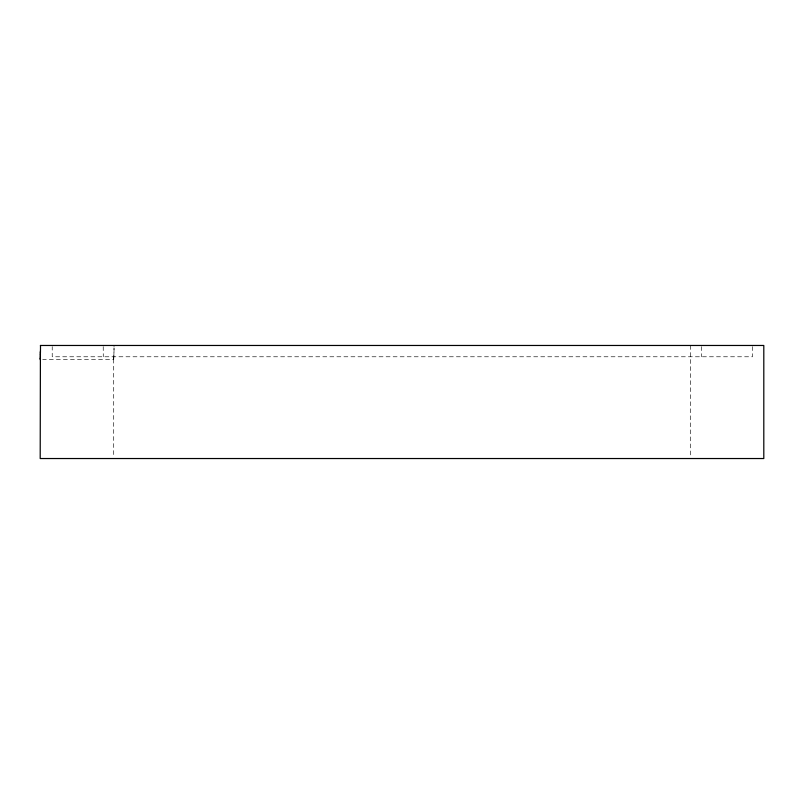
<?xml version="1.0" encoding="UTF-8"?>
<svg xmlns="http://www.w3.org/2000/svg" width="804" height="804" viewBox="0 0 804 804"><rect width="100%" height="100%" fill="white"/><g stroke="black" fill="none" stroke-linecap="round" stroke-linejoin="round"><path stroke-width="0.6" stroke-dasharray="4.02 3.01" d="M113.806 356.715L113.706 359.619L42.692 359.619M113.696 359.609L113.947 353.368A14.12 0.724 -90 0 0 114.057 347.609M752.494 346.594L752.494 356.775L52.22 356.775L52.22 346.594M701.601 346.594L701.611 356.775M690.304 345.469L690.294 457.285M113.706 359.177L113.706 457.285M103.224 346.594L103.274 356.775M113.806 356.695A14.15 0.523 90 0 0 113.997 349.489L114.007 348.624A14.13 0.774 -90 0 0 114.017 347.75"/><path stroke-width="1.21" d="M40.471 345.981L40.471 345.469L763.8 345.469L763.8 458.531L40.2 458.531L40.401 354.092M114.017 345.981L114.067 345.841M40.441 351.559L40.391 352.735M40.431 351.83L40.371 354.202M40.24 358.483L40.421 352.614M40.411 351.559L40.451 351.026M40.26 358.433L40.21 359.609M40.501 345.469L40.501 345.841A14.14 0.643 -90 0 1 40.451 351.157"/></g></svg>
